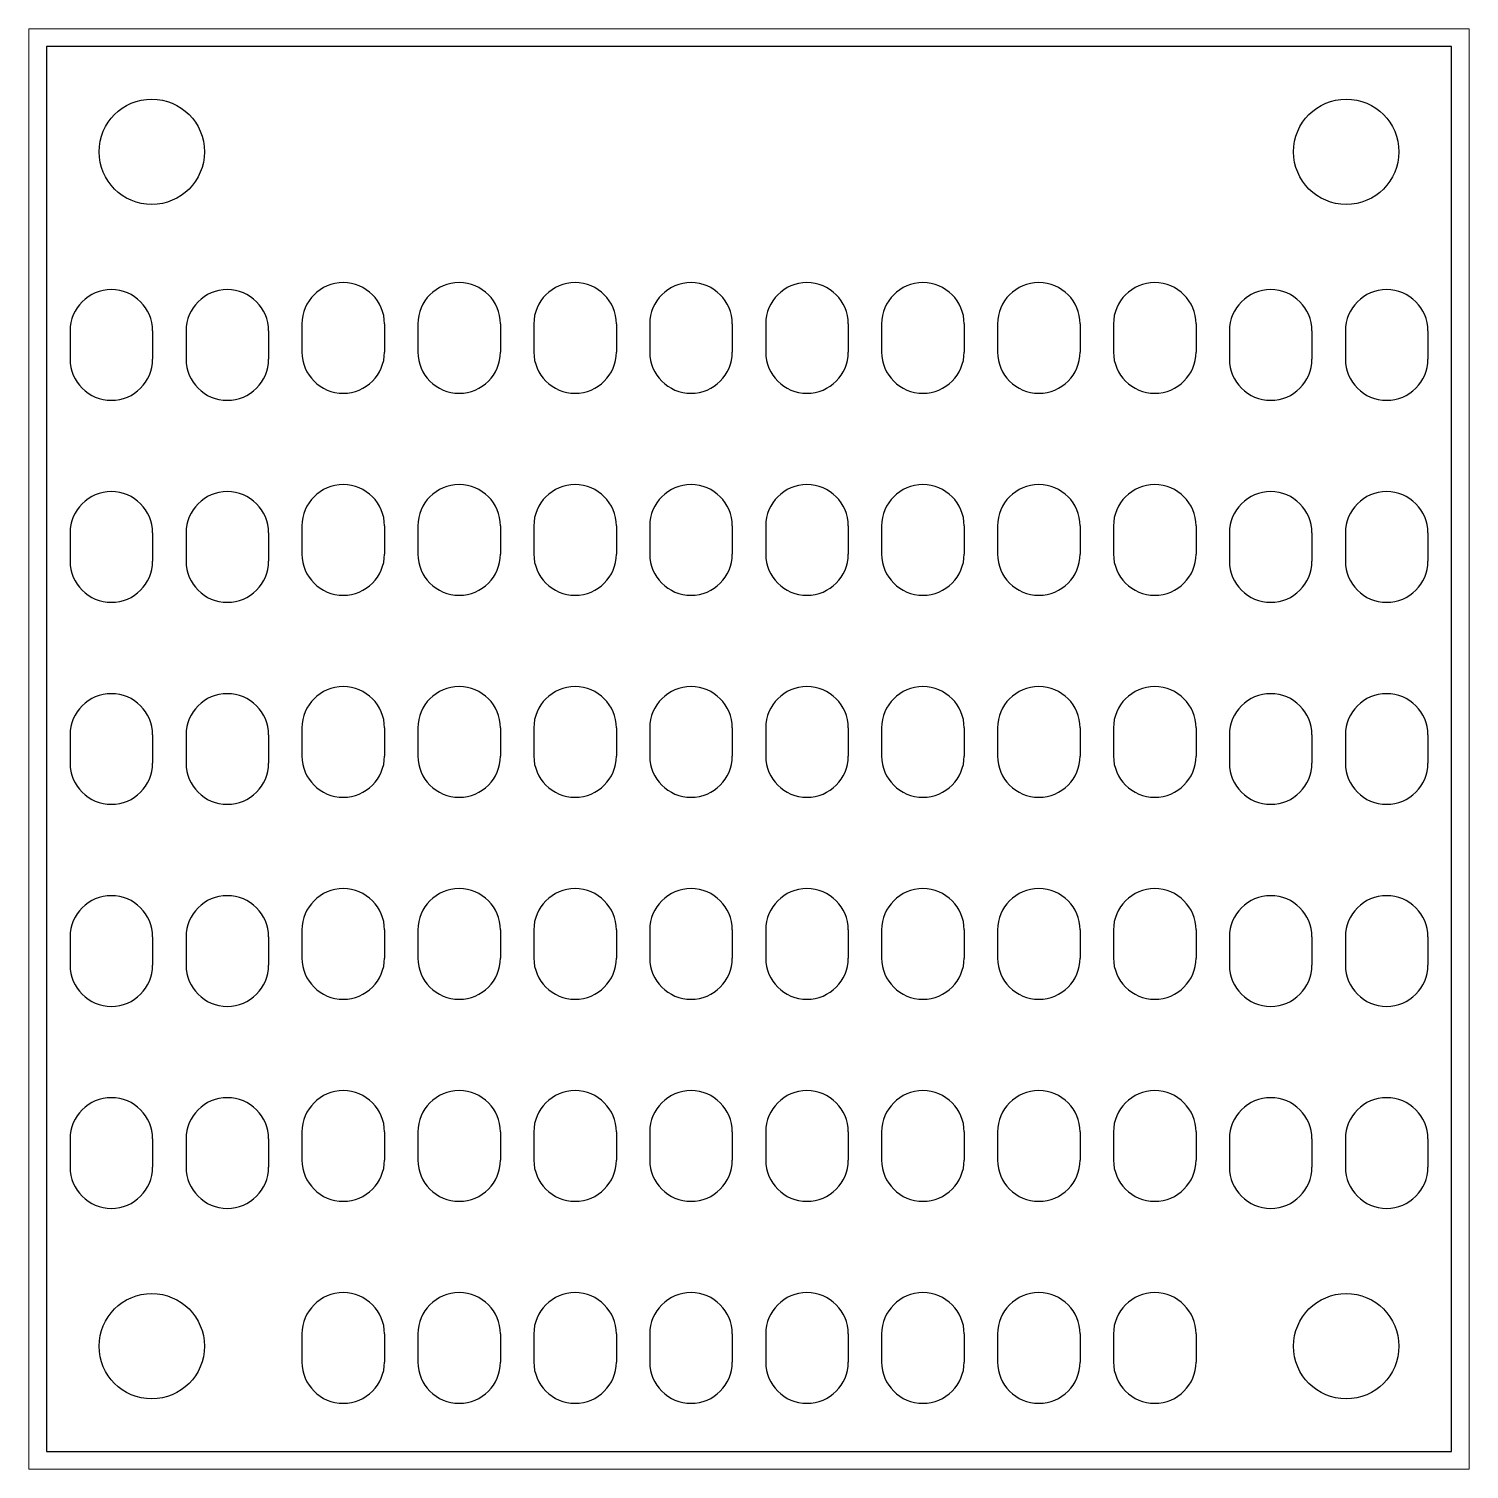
# Paper-space layout 'Layout1' of a CAD drawing. Extents: x -0.5 to 40.5, y -0.5 to 40.5.
# The model-space entities are those that its viewports show. They can reach past a viewport. Long polylines and large blocks are cut down to what shows.
import ezdxf

# ---------------------------------------------------------------- set-up
doc = ezdxf.new("R2010")
doc.units = 0
doc.layers.add('NEW_LAYER_1', color=7, linetype='CONTINUOUS')

msp = doc.modelspace()

# ---------------------------------------------------------------- linework, layer by layer
at = {"layer": 'NEW_LAYER_1'}
for p, q in [((7.275, 32.1), (7.275, 31.3)), ((9.625, 32.1), (9.625, 31.3)), ((10.575, 32.1), (10.575, 31.3)), ((12.925, 32.1), (12.925, 31.3)), ((13.875, 32.1), (13.875, 31.3)), ((16.225, 32.1), (16.225, 31.3)), ((17.175, 32.1), (17.175, 31.3)), ((19.525, 32.1), (19.525, 31.3)), ((20.475, 32.1), (20.475, 31.3)), ((22.825, 32.1), (22.825, 31.3)), ((23.775, 32.1), (23.775, 31.3)), ((26.125, 32.1), (26.125, 31.3)), ((27.075, 32.1), (27.075, 31.3)), ((29.425, 32.1), (29.425, 31.3)), ((30.375, 32.1), (30.375, 31.3)), ((32.725, 32.1), (32.725, 31.3)), ((0.675, 31.9), (0.675, 31.1)), ((3.025, 31.9), (3.025, 31.1)), ((3.975, 31.9), (3.975, 31.1)), ((6.325, 31.9), (6.325, 31.1)), ((33.675, 31.9), (33.675, 31.1)), ((36.025, 31.9), (36.025, 31.1)), ((36.975, 31.9), (36.975, 31.1)), ((39.325, 31.9), (39.325, 31.1)), ((7.275, 26.35), (7.275, 25.55)), ((9.625, 26.35), (9.625, 25.55)), ((10.575, 26.35), (10.575, 25.55)), ((12.925, 26.35), (12.925, 25.55)), ((13.875, 26.35), (13.875, 25.55)), ((16.225, 26.35), (16.225, 25.55)), ((17.175, 26.35), (17.175, 25.55)), ((19.525, 26.35), (19.525, 25.55)), ((20.475, 26.35), (20.475, 25.55)), ((22.825, 26.35), (22.825, 25.55)), ((23.775, 26.35), (23.775, 25.55)), ((26.125, 26.35), (26.125, 25.55)), ((27.075, 26.35), (27.075, 25.55)), ((29.425, 26.35), (29.425, 25.55)), ((30.375, 26.35), (30.375, 25.55)), ((32.725, 26.35), (32.725, 25.55)), ((0.675, 26.15), (0.675, 25.35)), ((3.025, 26.15), (3.025, 25.35)), ((3.975, 26.15), (3.975, 25.35)), ((6.325, 26.15), (6.325, 25.35)), ((33.675, 26.15), (33.675, 25.35)), ((36.025, 26.15), (36.025, 25.35)), ((36.975, 26.15), (36.975, 25.35)), ((39.325, 26.15), (39.325, 25.35)), ((7.275, 20.6), (7.275, 19.8)), ((9.625, 20.6), (9.625, 19.8)), ((10.575, 20.6), (10.575, 19.8)), ((12.925, 20.6), (12.925, 19.8)), ((13.875, 20.6), (13.875, 19.8)), ((16.225, 20.6), (16.225, 19.8)), ((17.175, 20.6), (17.175, 19.8)), ((19.525, 20.6), (19.525, 19.8)), ((20.475, 20.6), (20.475, 19.8)), ((22.825, 20.6), (22.825, 19.8)), ((23.775, 20.6), (23.775, 19.8)), ((26.125, 20.6), (26.125, 19.8)), ((27.075, 20.6), (27.075, 19.8)), ((29.425, 20.6), (29.425, 19.8)), ((30.375, 20.6), (30.375, 19.8)), ((32.725, 20.6), (32.725, 19.8)), ((0.675, 20.4), (0.675, 19.6)), ((3.025, 20.4), (3.025, 19.6)), ((3.975, 20.4), (3.975, 19.6)), ((6.325, 20.4), (6.325, 19.6)), ((33.675, 20.4), (33.675, 19.6)), ((36.025, 20.4), (36.025, 19.6)), ((36.975, 20.4), (36.975, 19.6)), ((39.325, 20.4), (39.325, 19.6)), ((7.275, 14.85), (7.275, 14.05)), ((9.625, 14.85), (9.625, 14.05)), ((10.575, 14.85), (10.575, 14.05)), ((12.925, 14.85), (12.925, 14.05)), ((13.875, 14.85), (13.875, 14.05)), ((16.225, 14.85), (16.225, 14.05)), ((17.175, 14.85), (17.175, 14.05)), ((19.525, 14.85), (19.525, 14.05)), ((20.475, 14.85), (20.475, 14.05)), ((22.825, 14.85), (22.825, 14.05)), ((23.775, 14.85), (23.775, 14.05)), ((26.125, 14.85), (26.125, 14.05)), ((27.075, 14.85), (27.075, 14.05)), ((29.425, 14.85), (29.425, 14.05)), ((30.375, 14.85), (30.375, 14.05)), ((32.725, 14.85), (32.725, 14.05)), ((0.675, 14.65), (0.675, 13.85)), ((3.025, 14.65), (3.025, 13.85)), ((3.975, 14.65), (3.975, 13.85)), ((6.325, 14.65), (6.325, 13.85)), ((33.675, 14.65), (33.675, 13.85)), ((36.025, 14.65), (36.025, 13.85)), ((36.975, 14.65), (36.975, 13.85)), ((39.325, 14.65), (39.325, 13.85)), ((7.275, 9.1), (7.275, 8.3)), ((9.625, 9.1), (9.625, 8.3)), ((10.575, 9.1), (10.575, 8.3)), ((12.925, 9.1), (12.925, 8.3)), ((13.875, 9.1), (13.875, 8.3)), ((16.225, 9.1), (16.225, 8.3)), ((17.175, 9.1), (17.175, 8.3)), ((19.525, 9.1), (19.525, 8.3)), ((20.475, 9.1), (20.475, 8.3)), ((22.825, 9.1), (22.825, 8.3)), ((23.775, 9.1), (23.775, 8.3)), ((26.125, 9.1), (26.125, 8.3)), ((27.075, 9.1), (27.075, 8.3)), ((29.425, 9.1), (29.425, 8.3)), ((30.375, 9.1), (30.375, 8.3)), ((32.725, 9.1), (32.725, 8.3)), ((0.675, 8.9), (0.675, 8.1)), ((3.025, 8.9), (3.025, 8.1)), ((3.975, 8.9), (3.975, 8.1)), ((6.325, 8.9), (6.325, 8.1)), ((33.675, 8.9), (33.675, 8.1)), ((36.025, 8.9), (36.025, 8.1)), ((36.975, 8.9), (36.975, 8.1)), ((39.325, 8.9), (39.325, 8.1)), ((7.275, 3.35), (7.275, 2.55)), ((9.625, 3.35), (9.625, 2.55)), ((10.575, 3.35), (10.575, 2.55)), ((12.925, 3.35), (12.925, 2.55)), ((13.875, 3.35), (13.875, 2.55)), ((16.225, 3.35), (16.225, 2.55)), ((17.175, 3.35), (17.175, 2.55)), ((19.525, 3.35), (19.525, 2.55)), ((20.475, 3.35), (20.475, 2.55)), ((22.825, 3.35), (22.825, 2.55)), ((23.775, 3.35), (23.775, 2.55)), ((26.125, 3.35), (26.125, 2.55)), ((27.075, 3.35), (27.075, 2.55)), ((29.425, 3.35), (29.425, 2.55)), ((30.375, 3.35), (30.375, 2.55)), ((32.725, 3.35), (32.725, 2.55))]:
    msp.add_line(p, q, dxfattribs=at)
msp.add_lwpolyline([(0, 0), (40, 0), (40, 40), (0, 40), (0, 0)], dxfattribs=at)
for centre in [(3, 37), (37, 37), (3, 3), (37, 3)]:
    msp.add_circle(centre, 1.5, dxfattribs=at)
for centre, start, end in [((8.45, 32.1), 0, 180), ((11.75, 32.1), 0, 180), ((15.05, 32.1), 0, 180), ((18.35, 32.1), 0, 180), ((21.65, 32.1), 0, 180), ((24.95, 32.1), 0, 180), ((28.25, 32.1), 0, 180), ((31.55, 32.1), 0, 180), ((1.85, 31.9), 0, 180), ((5.15, 31.9), 0, 180), ((34.85, 31.9), 0, 180), ((38.15, 31.9), 0, 180), ((8.45, 31.3), 180, 0), ((11.75, 31.3), 180, 0), ((15.05, 31.3), 180, 0), ((18.35, 31.3), 180, 0), ((21.65, 31.3), 180, 0), ((24.95, 31.3), 180, 0), ((28.25, 31.3), 180, 0), ((31.55, 31.3), 180, 0), ((1.85, 31.1), 180, 0), ((5.15, 31.1), 180, 0), ((34.85, 31.1), 180, 0), ((38.15, 31.1), 180, 0), ((8.45, 26.35), 0, 180), ((11.75, 26.35), 0, 180), ((15.05, 26.35), 0, 180), ((18.35, 26.35), 0, 180), ((21.65, 26.35), 0, 180), ((24.95, 26.35), 0, 180), ((28.25, 26.35), 0, 180), ((31.55, 26.35), 0, 180), ((1.85, 26.15), 0, 180), ((5.15, 26.15), 0, 180), ((34.85, 26.15), 0, 180), ((38.15, 26.15), 0, 180), ((8.45, 25.55), 180, 0), ((11.75, 25.55), 180, 0), ((15.05, 25.55), 180, 0), ((18.35, 25.55), 180, 0), ((21.65, 25.55), 180, 0), ((24.95, 25.55), 180, 0), ((28.25, 25.55), 180, 0), ((31.55, 25.55), 180, 0), ((1.85, 25.35), 180, 0), ((5.15, 25.35), 180, 0), ((34.85, 25.35), 180, 0), ((38.15, 25.35), 180, 0), ((8.45, 20.6), 0, 180), ((11.75, 20.6), 0, 180), ((15.05, 20.6), 0, 180), ((18.35, 20.6), 0, 180), ((21.65, 20.6), 0, 180), ((24.95, 20.6), 0, 180), ((28.25, 20.6), 0, 180), ((31.55, 20.6), 0, 180), ((1.85, 20.4), 0, 180), ((5.15, 20.4), 0, 180), ((34.85, 20.4), 0, 180), ((38.15, 20.4), 0, 180), ((8.45, 19.8), 180, 0), ((11.75, 19.8), 180, 0), ((15.05, 19.8), 180, 0), ((18.35, 19.8), 180, 0), ((21.65, 19.8), 180, 0), ((24.95, 19.8), 180, 0), ((28.25, 19.8), 180, 0), ((31.55, 19.8), 180, 0), ((1.85, 19.6), 180, 0), ((5.15, 19.6), 180, 0), ((34.85, 19.6), 180, 0), ((38.15, 19.6), 180, 0), ((8.45, 14.85), 0, 180), ((11.75, 14.85), 0, 180), ((15.05, 14.85), 0, 180), ((18.35, 14.85), 0, 180), ((21.65, 14.85), 0, 180), ((24.95, 14.85), 0, 180), ((28.25, 14.85), 0, 180), ((31.55, 14.85), 0, 180), ((1.85, 14.65), 0, 180), ((5.15, 14.65), 0, 180), ((34.85, 14.65), 0, 180), ((38.15, 14.65), 0, 180), ((8.45, 14.05), 180, 0), ((11.75, 14.05), 180, 0), ((15.05, 14.05), 180, 0), ((18.35, 14.05), 180, 0), ((21.65, 14.05), 180, 0), ((24.95, 14.05), 180, 0), ((28.25, 14.05), 180, 0), ((31.55, 14.05), 180, 0), ((1.85, 13.85), 180, 0), ((5.15, 13.85), 180, 0), ((34.85, 13.85), 180, 0), ((38.15, 13.85), 180, 0), ((8.45, 9.1), 0, 180), ((11.75, 9.1), 0, 180), ((15.05, 9.1), 0, 180), ((18.35, 9.1), 0, 180), ((21.65, 9.1), 0, 180), ((24.95, 9.1), 0, 180), ((28.25, 9.1), 0, 180), ((31.55, 9.1), 0, 180), ((1.85, 8.9), 0, 180), ((5.15, 8.9), 0, 180), ((34.85, 8.9), 0, 180), ((38.15, 8.9), 0, 180), ((8.45, 8.3), 180, 0), ((11.75, 8.3), 180, 0), ((15.05, 8.3), 180, 0), ((18.35, 8.3), 180, 0), ((21.65, 8.3), 180, 0), ((24.95, 8.3), 180, 0), ((28.25, 8.3), 180, 0), ((31.55, 8.3), 180, 0), ((1.85, 8.1), 180, 0), ((5.15, 8.1), 180, 0), ((34.85, 8.1), 180, 0), ((38.15, 8.1), 180, 0), ((8.45, 3.35), 0, 180), ((11.75, 3.35), 0, 180), ((15.05, 3.35), 0, 180), ((18.35, 3.35), 0, 180), ((21.65, 3.35), 0, 180), ((24.95, 3.35), 0, 180), ((28.25, 3.35), 0, 180), ((31.55, 3.35), 0, 180), ((8.45, 2.55), 180, 0), ((11.75, 2.55), 180, 0), ((15.05, 2.55), 180, 0), ((18.35, 2.55), 180, 0), ((21.65, 2.55), 180, 0), ((24.95, 2.55), 180, 0), ((28.25, 2.55), 180, 0), ((31.55, 2.55), 180, 0)]:
    msp.add_arc(centre, 1.175, start, end, dxfattribs=at)

psp = doc.layouts.get("Layout1")

# ---------------------------------------------------------------- viewports
at = {"layer": 'NEW_LAYER_1'}
psp.add_viewport(center=(20, 20), size=(41, 41), view_center_point=(20, 20), view_height=41, dxfattribs=at)

doc.saveas('drawing.dxf')
